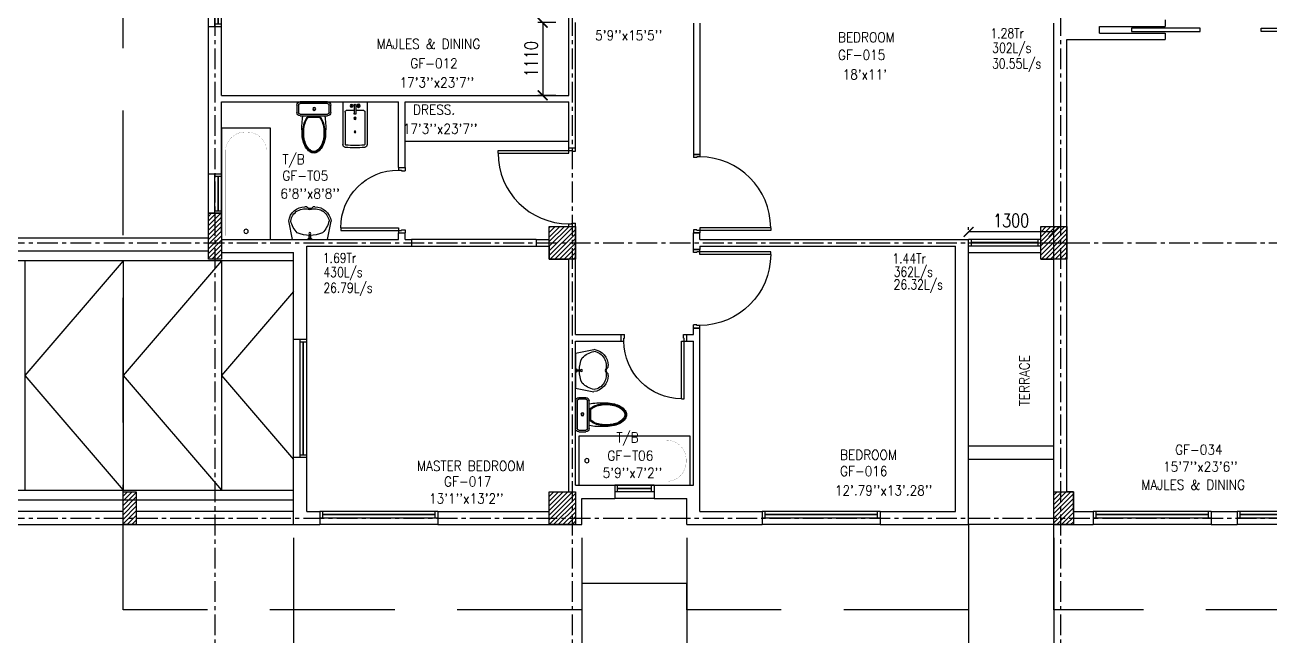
# Model space of a CAD drawing. Header units: millimetres. Extents: x -1288794 to 2153086, y -2701644 to -1428868.
# Drawn here: x 455159 to 474160, y -1510969 to -1501644 of the extents above; entities that cross this region are included whole.
import ezdxf

# ---------------------------------------------------------------- set-up
doc = ezdxf.new("R2010")
doc.units = ezdxf.units.MM
doc.header["$LTSCALE"] = 100
doc.header["$PDMODE"] = 34
doc.linetypes.add('CENTER', pattern=[50.8, 31.75, -6.35, 6.35, -6.35])
doc.linetypes.add('DASHED2', pattern=[9.525, 6.35, -3.175])
for name, color, linetype in [('A-ANNO-DIMS', 1, 'Continuous'), ('A-ANNO-TEXT', 8, 'Continuous'), ('A-AREA', 8, 'CENTER'), ('A-DOOR', 4, 'Continuous'), ('A-FLOR-OVHD', 4, 'DASHED2'), ('A-FLOR-PFIX', 8, 'Continuous'), ('A-FLOR-SPCL', 8, 'Continuous'), ('A-GLAZ', 5, 'Continuous'), ('A-GRID', 253, 'CENTER'), ('A-WALL-FULL', 8, 'Continuous'), ('AC-HLTEXT', 100, 'Continuous'), ('AC-SAD TEXT', 3, 'Continuous'), ('HATCH', 251, 'Continuous'), ('L-WALK', 8, 'Continuous'), ('S-COL- HACT.', 9, 'Continuous'), ('S-COL.', 8, 'Continuous')]:
    doc.layers.add(name, color=color, linetype=linetype)
doc.styles.add('ROMANS', font='romans.shx', dxfattribs={"width": 0.8})
doc.styles.add('SIMPLEX', font='simplex.shx', dxfattribs={"width": 0.8})
doc.dimstyles.new('100 of DIM2', dxfattribs={"dimscale": 0, "dimtxt": 200, "dimasz": 150, "dimexe": 75, "dimexo": 200, "dimgap": 75, "dimtad": 1, "dimdec": 0, "dimrnd": 5, "dimzin": 0, "dimdsep": 46, "dimtxsty": 'ROMANS', "dimblk": 'ARCHTICK', "dimcen": 100, "dimclrd": 94, "dimclre": 94, "dimclrt": 2, "dimadec": 0, "dimazin": 0, "dimtfac": 1, "dimtdec": 0, "dimtofl": 0, "dimtmove": 2, "dimatfit": 3, "dimldrblk": 'OPEN90', "dimfxl": 75, "dimtolj": 1, "dimtzin": 0, "dimarcsym": 0})
pattern_1 = [(45, (1580014.344, -1109556.65), (-35.355339, 35.355339), [])]

# ---------------------------------------------------------------- blocks, each defined once
blk = doc.blocks.new('W-180')
for p, q in [((1800, 100), (0, 100)), ((1800, 0), (0, 0)), ((40, 0), (40, 100)), ((1760, 100), (1760, 0))]:
    blk.add_line(p, q)
at = {"linetype": 'Continuous'}
for p, q in [((1760, 53), (40, 53)), ((1760, 47), (40, 47))]:
    blk.add_line(p, q, dxfattribs=at)
blk = doc.blocks.new('BIDET-1')
for p, q in [((175, 0), (-175, 0)), ((-185, -10), (-185, -649)), ((-150, -155), (-150, -649)), ((-15, -125), (-120, -125)), ((-39, -59), (-69, -59)), ((-54, -44), (-54, -74)), ((-15, -54), (-15, -174)), ((15, -54), (15, -174)), ((120, -125), (15, -125)), ((39, -59), (69, -59)), ((54, -44), (54, -74)), ((150, -155), (150, -649)), ((185, -10), (185, -649)), ((12, -250), (-12, -250)), ((-9, -259), (9, -241)), ((-9, -241), (9, -259)), ((0, -238), (0, -262))]:
    blk.add_line(p, q)
for centre, radius in [((-54, -59), 25), ((-54, -59), 20), ((-54, -59), 15.2), ((-54, -59), 10.2), ((54, -59), 20), ((54, -59), 15.2), ((54, -59), 10.2), ((0, -250), 17.5), ((0, -250), 12.5), ((0, -457), 12.5), ((0, -457), 10)]:
    blk.add_circle(centre, radius)
for centre, radius, start, end in [((-175, -10), 10, 90, 180), ((175, -10), 10, 0, 90), ((-120, -155), 30, 90, 180), ((0, -54), 20, 318.5904, 221.4096), ((0, -54), 15, 0, 180), ((0, -174), 15, 180, 0), ((120, -155), 30, 0, 90), ((-140, -649), 45, 180, 265.2062), ((-140, -649), 10, 180, 265.2062), ((0, 1020), 1720, 265.2062, 274.7938), ((0, 1020), 1685, 265.2062, 274.7938), ((140, -649), 10, 274.7938, 0), ((140, -649), 45, 274.7938, 0)]:
    blk.add_arc(centre, radius, start, end)
blk = doc.blocks.new('D-100-R1')
for p, q in [((-80, 980), (-80, 100)), ((-80, 980), (-40, 980)), ((-40, 980), (-40, 55)), ((-1000, 100), (-1000, 0)), ((-1000, 100), (-960, 100)), ((-960, 100), (-960, 55)), ((-960, 55), (-950, 55)), ((-950, 55), (-950, 0)), ((-80, 100), (0, 100)), ((-50, 55), (-50, 0)), ((-50, 55), (-40, 55)), ((-50, 0), (0, 0)), ((0, 100), (0, 0)), ((-1000, 0), (-950, 0))]:
    blk.add_line(p, q)
at = {"linetype": 'Continuous'}
blk.add_arc((-80, 100), 880, 90, 180, dxfattribs=at)
blk = doc.blocks.new('D-120-R1')
for p, q in [((-80, 1180), (-40, 1180)), ((-80, 1180), (-80, 100)), ((-40, 1180), (-40, 55)), ((-1200, 100), (-1160, 100)), ((-1200, 100), (-1200, 0)), ((-1160, 100), (-1160, 55)), ((-1160, 55), (-1150, 55)), ((-1150, 55), (-1150, 0)), ((-80, 100), (0, 100)), ((-50, 55), (-40, 55)), ((-50, 55), (-50, 0)), ((-50, 0), (0, 0)), ((0, 100), (0, 0)), ((-1200, 0), (-1150, 0))]:
    blk.add_line(p, q)
at = {"linetype": 'Continuous'}
blk.add_arc((-80, 100), 1080, 90, 180, dxfattribs=at)
blk = doc.blocks.new('WC-1')
for p, q in [((-210, 0), (210, 0)), ((-260, -160), (-260, -50)), ((-235, -160), (-235, -50)), ((-210, -25), (210, -25)), ((210, -185), (-210, -185)), ((235, -50), (235, -160)), ((260, -50), (260, -160)), ((210, -210), (-210, -210)), ((91, -223), (-91, -223)), ((86, -235), (-86, -235))]:
    blk.add_line(p, q)
for radius in [22.1, 17.1]:
    blk.add_circle((-6, -107), radius)
for centre, radius, start, end in [((-210, -50), 50, 90, 180), ((-210, -160), 50, 180, 270), ((-210, -50), 25, 90, 180), ((-210, -160), 25, 180, 270), ((210, -50), 50, 360, 90), ((210, -50), 25, 360, 90), ((210, -160), 25, 270, 360), ((210, -160), 50, 270, 360), ((722, -383), 904, 168.9529, 184.0632), ((352, -470), 520, 166.4766, 180), ((352, -470), 507, 166.4766, 180), ((178, -428), 341, 149.8586, 166.4766), ((178, -428), 328, 149.8586, 166.4766), ((69, -365), 214, 138.4152, 149.8586), ((69, -365), 201, 139.9943, 149.8586), ((-69, -365), 201, 30.1414, 40.0057), ((-69, -365), 214, 30.1414, 41.5848), ((-178, -428), 328, 13.5234, 30.1414), ((-178, -428), 341, 13.5234, 30.1414), ((-352, -470), 507, 360, 13.5234), ((-352, -470), 520, 360, 13.5234), ((352, -470), 532, 177.5541, 180), ((352, -470), 532, 180, 193.5234), ((352, -470), 520, 180, 193.5234), ((352, -470), 507, 180, 193.5234), ((-352, -470), 507, 346.4766, 360), ((-352, -470), 520, 346.4766, 360), ((-352, -470), 532, 346.4766, 360), ((-352, -470), 532, 360, 2.4459), ((178, -512), 353, 193.5234, 210.1414), ((178, -512), 341, 193.5234, 210.1414), ((178, -512), 328, 193.5234, 210.1414), ((69, -575), 226, 210.1414, 234.4972), ((69, -575), 214, 210.1414, 234.4972), ((69, -575), 201, 210.1414, 234.4972), ((0, -672), 108, 234.4972, 270), ((0, -672), 95.9, 234.4972, 270), ((0, -672), 83.4, 234.4972, 270), ((0, -672), 83.4, 270, 305.5028), ((0, -672), 95.9, 270, 305.5028), ((0, -672), 108, 270, 305.5028), ((-69, -575), 201, 305.5028, 329.8586), ((-69, -575), 214, 305.5028, 329.8586), ((-69, -575), 226, 305.5028, 329.8586), ((-178, -512), 328, 329.8586, 346.4766), ((-178, -512), 341, 329.8586, 346.4766), ((-178, -512), 353, 329.8586, 346.4766)]:
    blk.add_arc(centre, radius, start, end)
at = {"linetype": 'Continuous', "ltscale": 50}
blk.add_arc((-722, -383), 904, 355.9368, 11.0471, dxfattribs=at)
blk = doc.blocks.new('LAV-4')
for p, q in [((-266, 0), (-322, -283)), ((-266, 0), (268, 0)), ((268, 0), (324, -280)), ((-48, -500), (-75, -500)), ((75, -500), (50, -500))]:
    blk.add_line(p, q)
for points in [[(-25, 0), (-25, -18), (25, -18), (25, 0)], [(-9, -20), (-9, -57), (8, -57), (8, -20)]]:
    blk.add_lwpolyline(points, close=True)
blk.add_circle((0, -91), 15.4)
for centre, radius, start, end in [((74, -366), 375, 135.3333, 167.1432), ((0, -539), 477, 66.1261, 113.874), ((-74, -366), 375, 12.5199, 44.6667), ((-75, -250), 250, 187.6784, 270), ((-75, -250), 220, 188.5814, 289.9523), ((75, -250), 220, 250.0878, 350.8515), ((75, -250), 250, 270, 353.0121), ((1, -527), 55.9, 28.7827, 151.2173), ((50, -499), 0, 238.1883, 0)]:
    blk.add_arc(centre, radius, start, end)
blk = doc.blocks.new('BT-2')
blk.add_lwpolyline([(0, 750), (1700, 750), (1700, 0), (0, 0)], close=True)
at = {"const_width": 2}
blk.add_lwpolyline([(60, 690), (1340, 690, -0.414214), (1640, 390), (1640, 360, -0.414214), (1340, 60), (60, 60)], format="xyb", close=True, dxfattribs=at)
blk.add_circle((125, 375), 31.9)
blk = doc.blocks.new('W-60')
for p, q in [((600, 100), (0, 100)), ((600, 0), (0, 0)), ((40, 0), (40, 100)), ((560, 100), (560, 0))]:
    blk.add_line(p, q)
at = {"linetype": 'Continuous'}
for p, q in [((560, 53), (40, 53)), ((560, 47), (40, 47))]:
    blk.add_line(p, q, dxfattribs=at)
blk = doc.blocks.new('_ArchTick')
at = {"color": 0, "linetype": 'ByBlock', "const_width": 0.15}
blk.add_lwpolyline([(-0.5, -0.5), (0.5, 0.5)], dxfattribs=at)
blk = doc.blocks.new('*D57')
at = {"layer": 'A-ANNO-DIMS', "color": 94, "linetype": 'Continuous', "lineweight": -2, "ltscale": 3, "transparency": 16777216}
for p, q in [((470859, -1509469), (470859, -1512083)), ((483659, -1509469), (483659, -1512083)), ((483659, -1512008), (470859, -1512008))]:
    blk.add_line(p, q, dxfattribs=at)
at = {"layer": 'Defpoints', "color": 0, "linetype": 'Continuous', "ltscale": 3, "transparency": 16777216}
for p in [(470859, -1509269), (483659, -1509269), (470859, -1512008)]:
    blk.add_point(p, dxfattribs=at)
at = {"layer": 'A-ANNO-DIMS', "color": 94, "linetype": 'Continuous', "lineweight": -2, "ltscale": 3, "transparency": 16777216, "xscale": 150, "yscale": 150, "zscale": 150, "rotation": 180}
blk.add_blockref('_ArchTick', (470859, -1512008), dxfattribs=at)
at = {"layer": 'A-ANNO-DIMS', "color": 94, "linetype": 'Continuous', "lineweight": -2, "ltscale": 3, "transparency": 16777216, "xscale": 150, "yscale": 150, "zscale": 150}
blk.add_blockref('_ArchTick', (483659, -1512008), dxfattribs=at)
at = {"layer": 'A-ANNO-DIMS', "color": 2, "linetype": 'Continuous', "ltscale": 3, "transparency": 16777216, "insert": (477259, -1511833), "char_height": 200, "attachment_point": 5, "style": 'ROMANS'}
blk.add_mtext('\\A1;12800', dxfattribs=at)
blk = doc.blocks.new('_Open90')
at = {"color": 0, "linetype": 'ByBlock', "lineweight": -2}
for p, q in [((0, 0), (-1, 0)), ((-0.5, 0.5), (0, 0)), ((0, 0), (-0.5, -0.5))]:
    blk.add_line(p, q, dxfattribs=at)
blk = doc.blocks.new('*D58')
at = {"layer": 'A-ANNO-DIMS', "color": 94, "linetype": 'Continuous', "lineweight": -2, "ltscale": 3, "transparency": 16777216}
for p, q in [((469559, -1509469), (469559, -1512083)), ((470859, -1509469), (470859, -1512083)), ((470859, -1512008), (469559, -1512008))]:
    blk.add_line(p, q, dxfattribs=at)
at = {"layer": 'Defpoints', "color": 0, "linetype": 'Continuous', "ltscale": 3, "transparency": 16777216}
for p in [(469559, -1509269), (470859, -1509269), (469559, -1512008)]:
    blk.add_point(p, dxfattribs=at)
at = {"layer": 'A-ANNO-DIMS', "color": 94, "linetype": 'Continuous', "lineweight": -2, "ltscale": 3, "transparency": 16777216, "xscale": 150, "yscale": 150, "zscale": 150, "rotation": 180}
blk.add_blockref('_ArchTick', (469559, -1512008), dxfattribs=at)
at = {"layer": 'A-ANNO-DIMS', "color": 94, "linetype": 'Continuous', "lineweight": -2, "ltscale": 3, "transparency": 16777216, "xscale": 150, "yscale": 150, "zscale": 150}
blk.add_blockref('_ArchTick', (470859, -1512008), dxfattribs=at)
at = {"layer": 'A-ANNO-DIMS', "color": 2, "linetype": 'Continuous', "ltscale": 3, "transparency": 16777216, "insert": (470209, -1511833), "char_height": 200, "attachment_point": 5, "style": 'ROMANS'}
blk.add_mtext('\\A1;1300', dxfattribs=at)
blk = doc.blocks.new('*D59')
at = {"layer": 'A-ANNO-DIMS', "color": 94, "linetype": 'Continuous', "lineweight": -2, "ltscale": 3, "transparency": 16777216}
for p, q in [((465259, -1509469), (465259, -1512083)), ((469559, -1509469), (469559, -1512083)), ((469559, -1512008), (465259, -1512008))]:
    blk.add_line(p, q, dxfattribs=at)
at = {"layer": 'Defpoints', "color": 0, "linetype": 'Continuous', "ltscale": 3, "transparency": 16777216}
for p in [(465259, -1509269), (469559, -1509269), (465259, -1512008)]:
    blk.add_point(p, dxfattribs=at)
at = {"layer": 'A-ANNO-DIMS', "color": 94, "linetype": 'Continuous', "lineweight": -2, "ltscale": 3, "transparency": 16777216, "xscale": 150, "yscale": 150, "zscale": 150, "rotation": 180}
blk.add_blockref('_ArchTick', (465259, -1512008), dxfattribs=at)
at = {"layer": 'A-ANNO-DIMS', "color": 94, "linetype": 'Continuous', "lineweight": -2, "ltscale": 3, "transparency": 16777216, "xscale": 150, "yscale": 150, "zscale": 150}
blk.add_blockref('_ArchTick', (469559, -1512008), dxfattribs=at)
at = {"layer": 'A-ANNO-DIMS', "color": 2, "linetype": 'Continuous', "ltscale": 3, "transparency": 16777216, "insert": (467409, -1511833), "char_height": 200, "attachment_point": 5, "style": 'ROMANS'}
blk.add_mtext('\\A1;4300', dxfattribs=at)
blk = doc.blocks.new('*D60')
at = {"layer": 'A-ANNO-DIMS', "color": 94, "linetype": 'Continuous', "lineweight": -2, "ltscale": 3, "transparency": 16777216}
for p, q in [((463659, -1509469), (463659, -1512083)), ((465259, -1509469), (465259, -1512083)), ((465259, -1512008), (463659, -1512008))]:
    blk.add_line(p, q, dxfattribs=at)
at = {"layer": 'Defpoints', "color": 0, "linetype": 'Continuous', "ltscale": 3, "transparency": 16777216}
for p in [(463659, -1509269), (465259, -1509269), (463659, -1512008)]:
    blk.add_point(p, dxfattribs=at)
at = {"layer": 'A-ANNO-DIMS', "color": 94, "linetype": 'Continuous', "lineweight": -2, "ltscale": 3, "transparency": 16777216, "xscale": 150, "yscale": 150, "zscale": 150, "rotation": 180}
blk.add_blockref('_ArchTick', (463659, -1512008), dxfattribs=at)
at = {"layer": 'A-ANNO-DIMS', "color": 94, "linetype": 'Continuous', "lineweight": -2, "ltscale": 3, "transparency": 16777216, "xscale": 150, "yscale": 150, "zscale": 150}
blk.add_blockref('_ArchTick', (465259, -1512008), dxfattribs=at)
at = {"layer": 'A-ANNO-DIMS', "color": 2, "linetype": 'Continuous', "ltscale": 3, "transparency": 16777216, "insert": (464459, -1511833), "char_height": 200, "attachment_point": 5, "style": 'ROMANS'}
blk.add_mtext('\\A1;1600', dxfattribs=at)
blk = doc.blocks.new('*D61')
at = {"layer": 'A-ANNO-DIMS', "color": 94, "linetype": 'Continuous', "lineweight": -2, "ltscale": 3, "transparency": 16777216}
for p, q in [((459259, -1509469), (459259, -1512083)), ((463659, -1509469), (463659, -1512083)), ((463659, -1512008), (459259, -1512008))]:
    blk.add_line(p, q, dxfattribs=at)
at = {"layer": 'Defpoints', "color": 0, "linetype": 'Continuous', "ltscale": 3, "transparency": 16777216}
for p in [(459259, -1509269), (463659, -1509269), (459259, -1512008)]:
    blk.add_point(p, dxfattribs=at)
at = {"layer": 'A-ANNO-DIMS', "color": 94, "linetype": 'Continuous', "lineweight": -2, "ltscale": 3, "transparency": 16777216, "xscale": 150, "yscale": 150, "zscale": 150, "rotation": 180}
blk.add_blockref('_ArchTick', (459259, -1512008), dxfattribs=at)
at = {"layer": 'A-ANNO-DIMS', "color": 94, "linetype": 'Continuous', "lineweight": -2, "ltscale": 3, "transparency": 16777216, "xscale": 150, "yscale": 150, "zscale": 150}
blk.add_blockref('_ArchTick', (463659, -1512008), dxfattribs=at)
at = {"layer": 'A-ANNO-DIMS', "color": 2, "linetype": 'Continuous', "ltscale": 3, "transparency": 16777216, "insert": (461459, -1511833), "char_height": 200, "attachment_point": 5, "style": 'ROMANS'}
blk.add_mtext('\\A1;4400', dxfattribs=at)
blk = doc.blocks.new('*D62')
at = {"layer": 'A-ANNO-DIMS', "color": 94, "linetype": 'Continuous', "lineweight": -2, "ltscale": 3, "transparency": 16777216}
for p, q in [((450659, -1509469), (450659, -1512083)), ((459259, -1509469), (459259, -1512083)), ((459259, -1512008), (450659, -1512008))]:
    blk.add_line(p, q, dxfattribs=at)
at = {"layer": 'Defpoints', "color": 0, "linetype": 'Continuous', "ltscale": 3, "transparency": 16777216}
for p in [(450659, -1509269), (459259, -1509269), (450659, -1512008)]:
    blk.add_point(p, dxfattribs=at)
at = {"layer": 'A-ANNO-DIMS', "color": 94, "linetype": 'Continuous', "lineweight": -2, "ltscale": 3, "transparency": 16777216, "xscale": 150, "yscale": 150, "zscale": 150, "rotation": 180}
blk.add_blockref('_ArchTick', (450659, -1512008), dxfattribs=at)
at = {"layer": 'A-ANNO-DIMS', "color": 94, "linetype": 'Continuous', "lineweight": -2, "ltscale": 3, "transparency": 16777216, "xscale": 150, "yscale": 150, "zscale": 150}
blk.add_blockref('_ArchTick', (459259, -1512008), dxfattribs=at)
at = {"layer": 'A-ANNO-DIMS', "color": 2, "linetype": 'Continuous', "ltscale": 3, "transparency": 16777216, "insert": (454959, -1511833), "char_height": 200, "attachment_point": 5, "style": 'ROMANS'}
blk.add_mtext('\\A1;8600', dxfattribs=at)
blk = doc.blocks.new('*D107')
at = {"layer": 'AC-HLTEXT', "color": 94, "lineweight": -2, "transparency": 16777216}
for p, q in [((463259, -1501609), (462985, -1501609)), ((463060, -1501609), (463060, -1502719)), ((463259, -1502719), (462985, -1502719))]:
    blk.add_line(p, q, dxfattribs=at)
at = {"layer": 'Defpoints', "color": 0, "transparency": 16777216}
for p in [(463459, -1501609), (463060, -1502719), (463459, -1502719)]:
    blk.add_point(p, dxfattribs=at)
at = {"layer": 'AC-HLTEXT', "color": 94, "lineweight": -2, "transparency": 16777216, "xscale": 150, "yscale": 150, "zscale": 150}
for p, rotation in [((463060, -1501609), 90), ((463060, -1502719), 270)]:
    blk.add_blockref('_ArchTick', p, dxfattribs=dict(at, rotation=rotation))
at = {"layer": 'AC-HLTEXT', "color": 2, "transparency": 16777216, "insert": (462885, -1502164), "char_height": 200, "attachment_point": 5, "rotation": 90, "style": 'ROMANS'}
blk.add_mtext('\\A1;1110', dxfattribs=at)
blk = doc.blocks.new('*D111')
at = {"layer": 'AC-HLTEXT', "color": 94, "lineweight": -2, "transparency": 16777216}
for p, q in [((469559, -1504769), (469559, -1504728)), ((470859, -1504803), (469559, -1504803)), ((470859, -1504769), (470859, -1504728))]:
    blk.add_line(p, q, dxfattribs=at)
at = {"layer": 'Defpoints', "color": 0, "transparency": 16777216}
for p in [(469559, -1504803), (469559, -1504969), (470859, -1504969)]:
    blk.add_point(p, dxfattribs=at)
at = {"layer": 'AC-HLTEXT', "color": 94, "lineweight": -2, "transparency": 16777216, "xscale": 150, "yscale": 150, "zscale": 150, "rotation": 180}
blk.add_blockref('_ArchTick', (469559, -1504803), dxfattribs=at)
at = {"layer": 'AC-HLTEXT', "color": 94, "lineweight": -2, "transparency": 16777216, "xscale": 150, "yscale": 150, "zscale": 150}
blk.add_blockref('_ArchTick', (470859, -1504803), dxfattribs=at)
at = {"layer": 'AC-HLTEXT', "color": 2, "transparency": 16777216, "insert": (470209, -1504628), "char_height": 200, "attachment_point": 5, "style": 'ROMANS'}
blk.add_mtext('\\A1;1300', dxfattribs=at)

msp = doc.modelspace()

# ---------------------------------------------------------------- hatches: boundary and pattern name
at = {"layer": 'S-COL- HACT.', "linetype": 'Continuous', "ltscale": 3}
h = msp.add_hatch(dxfattribs=at)
h.set_pattern_fill('ANSI31', color=256, scale=400, style=0)
h.set_pattern_definition(pattern_1)
h.paths.add_polyline_path([(457959.2, -1505218.6), (457959.2, -1504518.6), (458159.2, -1504518.6), (458159.2, -1505218.6)])
h = msp.add_hatch(dxfattribs=at)
h.set_pattern_fill('ANSI31', color=256, scale=400, style=0)
h.set_pattern_definition(pattern_1)
h.paths.add_polyline_path([(463559.2, -1504718.6), (463559.2, -1505218.6), (463159.2, -1505218.6), (463159.2, -1504718.6)])
h = msp.add_hatch(dxfattribs=at)
h.set_pattern_fill('ANSI31', color=256, scale=400, style=0)
h.set_pattern_definition(pattern_1)
h.paths.add_polyline_path([(471059.2, -1504718.6), (471059.2, -1505218.6), (470659.2, -1505218.6), (470659.2, -1504718.6)])
h = msp.add_hatch(dxfattribs=at)
h.set_pattern_fill('ANSI31', color=256, scale=400, style=0)
h.set_pattern_definition(pattern_1)
h.paths.add_polyline_path([(456859.2, -1508768.6), (456859.2, -1509268.6), (456659.2, -1509268.6), (456659.2, -1508768.6)])
h = msp.add_hatch(dxfattribs=at)
h.set_pattern_fill('ANSI31', color=256, scale=400, style=0)
h.set_pattern_definition(pattern_1)
h.paths.add_polyline_path([(463559.2, -1508768.6), (463559.2, -1509268.6), (463159.2, -1509268.6), (463159.2, -1508768.6)])
h = msp.add_hatch(dxfattribs=at)
h.set_pattern_fill('ANSI31', color=256, scale=400, style=0)
h.set_pattern_definition([(45, (700554.35, -1509993.415), (-35.355339, 35.355339), [])])
h.paths.add_polyline_path([(471159.2, -1508768.6), (471159.2, -1509268.6), (470859.2, -1509268.6), (470859.2, -1508768.6)])

# ---------------------------------------------------------------- linework, layer by layer
at = {"layer": 'A-AREA', "linetype": 'Continuous', "ltscale": 3}
for p, q in [((450659.2, -1504893.6), (457959.2, -1504893.6)), ((457959.2, -1505093.6), (450659.2, -1505093.6)), ((456659.2, -1509068.6), (450659.2, -1509068.6)), ((459259.2, -1509068.6), (456859.2, -1509068.6)), ((450659.2, -1509268.6), (459259.2, -1509268.6))]:
    msp.add_line(p, q, dxfattribs=at)
at = {"layer": 'A-DOOR', "ltscale": 3}
for points in [[(472043.2, -1501693.6), (472043.2, -1501743.6), (473093.2, -1501743.6), (473093.2, -1501693.6), (472043.2, -1501693.6)], [(475075.2, -1501693.6), (475075.2, -1501743.6), (474025.2, -1501743.6), (474025.2, -1501693.6), (475075.2, -1501693.6)]]:
    msp.add_lwpolyline(points, dxfattribs=at)
at = {"layer": 'A-FLOR-OVHD', "linetype": 'Continuous', "ltscale": 3}
for p, q in [((462959.2, -1504918.6), (461059.2, -1504918.6)), ((461059.2, -1505018.6), (462959.2, -1505018.6))]:
    msp.add_line(p, q, dxfattribs=at)
at = {"layer": 'A-FLOR-OVHD', "ltscale": 3}
msp.add_lwpolyline([(483659.2, -1509268.6), (483659.2, -1510568.6), (470859.2, -1510568.6), (470859.2, -1509268.6), (469559.2, -1509268.6), (469559.2, -1510568.6), (465259.2, -1510568.6), (465259.2, -1510168.6), (463659.2, -1510168.6), (463659.2, -1510568.6), (456659.2, -1510568.6), (456659.2, -1500918.6), (455659.2, -1500918.6), (455659.2, -1496418.6)], dxfattribs=at)
msp.add_lwpolyline([(483659.2, -1509268.6), (483659.2, -1510568.6), (470859.2, -1510568.6), (470859.2, -1509268.6), (469559.2, -1509268.6), (469559.2, -1510568.6), (465259.2, -1510568.6), (465259.2, -1510168.6), (463659.2, -1510168.6), (463659.2, -1510568.6), (456659.2, -1510568.6), (456659.2, -1500918.6), (455659.2, -1500918.6), (455659.2, -1496418.6)], dxfattribs=at)
at = {"layer": 'A-FLOR-SPCL', "ltscale": 3}
for p, q in [((460959.2, -1503418.6), (463459.2, -1503418.6)), ((469559.2, -1508068.6), (470859.2, -1508068.6)), ((469559.2, -1508268.6), (470859.2, -1508268.6))]:
    msp.add_line(p, q, dxfattribs=at)
at = {"layer": 'A-GLAZ', "ltscale": 3}
for p, q in [((457959.2, -1501668.6), (457959.2, -1499868.6)), ((457959.2, -1504518.6), (457959.2, -1503918.6)), ((469559.2, -1505118.6), (470659.2, -1505118.6)), ((459259.2, -1508243.6), (459259.2, -1506443.6)), ((464759.2, -1508868.6), (464159.2, -1508868.6)), ((461459.2, -1509268.6), (459659.2, -1509268.6)), ((468209.2, -1509268.6), (466409.2, -1509268.6)), ((473259.2, -1509268.6), (471459.2, -1509268.6)), ((475459.2, -1509268.6), (473659.2, -1509268.6))]:
    msp.add_line(p, q, dxfattribs=at)
at = {"layer": 'A-GLAZ'}
for p, q in [((470659.2, -1504918.6), (469559.2, -1504918.6)), ((470659.2, -1505018.6), (469559.2, -1505018.6)), ((469599.2, -1504918.6), (469599.2, -1505018.6)), ((470619.2, -1505018.6), (470619.2, -1504918.6))]:
    msp.add_line(p, q, dxfattribs=at)
at = {"layer": 'A-GLAZ', "linetype": 'Continuous'}
for p, q in [((470619.2, -1504965.6), (469599.2, -1504965.6)), ((470619.2, -1504971.6), (469599.2, -1504971.6))]:
    msp.add_line(p, q, dxfattribs=at)
at = {"layer": 'A-GRID', "ltscale": 0.1}
for p, q in [((458059.2, -1466442.6), (458059.2, -1514577)), ((463509.2, -1466442.6), (463509.2, -1514577)), ((470959.2, -1466442.6), (470959.2, -1514577)), ((446201.9, -1504968.6), (489741.5, -1504968.6)), ((446201.9, -1509168.6), (489741.5, -1509168.6))]:
    msp.add_line(p, q, dxfattribs=at)
at = {"layer": 'A-WALL-FULL', "ltscale": 3}
for p, q in [((463459.2, -1502718.6), (463459.2, -1496818.6)), ((463559.2, -1503518.6), (463559.2, -1501608.6)), ((465359.2, -1501618.6), (465359.2, -1503618.6)), ((465459.2, -1501618.6), (465459.2, -1503618.6)), ((470859.2, -1504718.6), (470859.2, -1501618.6)), ((472559.2, -1501568.6), (472559.2, -1501668.6)), ((457959.2, -1502918.6), (457959.2, -1501668.6)), ((457959.2, -1501668.6), (458159.2, -1501668.6)), ((458159.2, -1502718.6), (458159.2, -1501668.6)), ((471559.2, -1501668.6), (472559.2, -1501668.6)), ((471559.2, -1501768.6), (471559.2, -1501668.6)), ((471559.2, -1501768.6), (472559.2, -1501768.6)), ((472559.2, -1501768.6), (472559.2, -1501868.6)), ((471059.2, -1501868.6), (472559.2, -1501868.6)), ((471059.2, -1508768.6), (471059.2, -1501868.6)), ((458159.2, -1502718.6), (463459.2, -1502718.6)), ((457959.2, -1502918.6), (457959.2, -1502918.6)), ((457959.2, -1503918.6), (457959.2, -1502918.6)), ((458159.2, -1502818.6), (460859.2, -1502818.6)), ((458159.2, -1503918.6), (458159.2, -1502818.6)), ((460859.2, -1503818.6), (460859.2, -1502818.6)), ((460959.2, -1503818.6), (460959.2, -1502818.6)), ((460959.2, -1502818.6), (463459.2, -1502818.6)), ((463459.2, -1503518.6), (463459.2, -1502818.6)), ((463459.2, -1503518.6), (463559.2, -1503518.6)), ((465359.2, -1503618.6), (465459.2, -1503618.6)), ((460859.2, -1503818.6), (460959.2, -1503818.6)), ((458159.2, -1503918.6), (457959.2, -1503918.6)), ((458159.2, -1504518.6), (457959.2, -1504518.6)), ((457959.2, -1505218.6), (457959.2, -1504518.6)), ((458159.2, -1504818.6), (458159.2, -1504518.6)), ((458159.2, -1504818.6), (458159.2, -1504518.6)), ((460859.2, -1504818.6), (460959.2, -1504818.6)), ((460859.2, -1504918.6), (460859.2, -1504818.6)), ((460959.2, -1504918.6), (460959.2, -1504818.6)), ((463459.2, -1504718.6), (463559.2, -1504718.6)), ((463559.2, -1506368.6), (463559.2, -1504718.6)), ((465359.2, -1504818.6), (465459.2, -1504818.6)), ((465359.2, -1505068.6), (465359.2, -1504818.6)), ((465459.2, -1504918.6), (465459.2, -1504818.6)), ((470659.2, -1504718.6), (470859.2, -1504718.6)), ((470659.2, -1505218.6), (470659.2, -1504718.6)), ((458159.2, -1504918.6), (460859.2, -1504918.6)), ((459459.2, -1505018.6), (461059.2, -1505018.6)), ((459459.2, -1506443.6), (459459.2, -1505018.6)), ((460959.2, -1504918.6), (461059.2, -1504918.6)), ((461059.2, -1504918.6), (461059.2, -1505018.6)), ((462959.2, -1504918.6), (463159.2, -1504918.6)), ((462959.2, -1504918.6), (462959.2, -1505018.6)), ((462959.2, -1505018.6), (463159.2, -1505018.6)), ((465459.2, -1504918.6), (469559.2, -1504918.6)), ((465459.2, -1505018.6), (469359.2, -1505018.6)), ((465459.2, -1505018.6), (465459.2, -1505068.6)), ((469359.2, -1509068.6), (469359.2, -1505018.6)), ((469559.2, -1505118.6), (469559.2, -1504918.6)), ((458159.2, -1505218.6), (457959.2, -1505218.6)), ((458159.2, -1505118.6), (459259.2, -1505118.6)), ((458159.2, -1505118.6), (458159.2, -1505218.6)), ((459259.2, -1506443.6), (459259.2, -1505118.6)), ((463459.2, -1508768.6), (463459.2, -1505218.6)), ((465359.2, -1505068.6), (465459.2, -1505068.6)), ((469559.2, -1505118.6), (469559.2, -1505118.6)), ((469559.2, -1509268.6), (469559.2, -1505118.6)), ((470659.2, -1505218.6), (470859.2, -1505218.6)), ((470859.2, -1509268.6), (470859.2, -1505218.6)), ((463559.2, -1506368.6), (464259.2, -1506368.6)), ((464259.2, -1506468.6), (464259.2, -1506368.6)), ((465259.2, -1506468.6), (465259.2, -1506368.6)), ((465259.2, -1506368.6), (465359.2, -1506368.6)), ((465359.2, -1506268.6), (465459.2, -1506268.6)), ((465359.2, -1506368.6), (465359.2, -1506268.6)), ((465459.2, -1509068.6), (465459.2, -1506268.6)), ((459459.2, -1506443.6), (459259.2, -1506443.6)), ((463559.2, -1506468.6), (464259.2, -1506468.6)), ((463559.2, -1508668.6), (463559.2, -1506468.6)), ((465259.2, -1506468.6), (465359.2, -1506468.6)), ((465359.2, -1508668.6), (465359.2, -1506468.6)), ((459259.2, -1509268.6), (459259.2, -1508243.6)), ((459459.2, -1508243.6), (459259.2, -1508243.6)), ((459459.2, -1509068.6), (459459.2, -1508243.6)), ((463559.2, -1508668.6), (464159.2, -1508668.6)), ((464159.2, -1508668.6), (464159.2, -1508868.6)), ((464759.2, -1508668.6), (465359.2, -1508668.6)), ((464759.2, -1508668.6), (464759.2, -1508868.6)), ((463659.2, -1509268.6), (463659.2, -1508868.6)), ((463659.2, -1508868.6), (464159.2, -1508868.6)), ((464759.2, -1508868.6), (465259.2, -1508868.6)), ((465259.2, -1509268.6), (465259.2, -1508868.6)), ((459459.2, -1509068.6), (459659.2, -1509068.6)), ((459659.2, -1509068.6), (459659.2, -1509268.6)), ((461459.2, -1509068.6), (463159.2, -1509068.6)), ((461459.2, -1509068.6), (461459.2, -1509268.6)), ((465459.2, -1509068.6), (466409.2, -1509068.6)), ((466409.2, -1509068.6), (466409.2, -1509268.6)), ((468209.2, -1509068.6), (469359.2, -1509068.6)), ((468209.2, -1509068.6), (468209.2, -1509268.6)), ((471159.2, -1509068.6), (471459.2, -1509068.6)), ((471459.2, -1509068.6), (471459.2, -1509268.6)), ((473259.2, -1509068.6), (473659.2, -1509068.6)), ((473259.2, -1509068.6), (473259.2, -1509268.6)), ((473659.2, -1509068.6), (473659.2, -1509268.6)), ((459259.2, -1509268.6), (459659.2, -1509268.6)), ((461459.2, -1509268.6), (463659.2, -1509268.6)), ((465259.2, -1509268.6), (466409.2, -1509268.6)), ((468209.2, -1509268.6), (469559.2, -1509268.6)), ((470859.2, -1509268.6), (471459.2, -1509268.6)), ((473259.2, -1509268.6), (473659.2, -1509268.6))]:
    msp.add_line(p, q, dxfattribs=at)
at = {"layer": 'A-WALL-FULL', "linetype": 'Continuous', "ltscale": 3}
for p, q in [((463159.2, -1504918.6), (463159.2, -1504718.6)), ((463159.2, -1504718.6), (463559.2, -1504718.6)), ((463159.2, -1505018.6), (463159.2, -1505218.6)), ((463159.2, -1505218.6), (463459.2, -1505218.6)), ((463159.2, -1509068.6), (463159.2, -1508768.6)), ((463159.2, -1508768.6), (463459.2, -1508768.6)), ((471159.2, -1508768.6), (471059.2, -1508768.6)), ((471159.2, -1509068.6), (471159.2, -1508768.6))]:
    msp.add_line(p, q, dxfattribs=at)
msp.add_lwpolyline([(456659.2, -1508768.6), (456859.2, -1508768.6), (456859.2, -1509268.6), (456659.2, -1509268.6)], close=True, dxfattribs=at)
at = {"layer": 'AC-HLTEXT'}
for p, q in [((470859.2, -1505218.6), (470859.2, -1504622)), ((470659.2, -1504968.6), (471346.4, -1504968.6))]:
    msp.add_line(p, q, dxfattribs=at)
at = {"layer": 'HATCH', "ltscale": 3}
for p, q in [((455159.2, -1505243.6), (455159.2, -1508743.6)), ((456659.2, -1505243.6), (456659.2, -1508743.6)), ((458159.2, -1505243.6), (458159.2, -1508743.6))]:
    msp.add_line(p, q, dxfattribs=at)
for points in [[(456659.2, -1505243.6), (455159.2, -1506993.6), (456659.2, -1508743.6)], [(458159.2, -1505243.6), (456659.2, -1506993.6), (458159.2, -1508743.6)], [(459259.2, -1505710.3), (458159.2, -1506993.6), (459259.2, -1508277)]]:
    msp.add_lwpolyline(points, dxfattribs=at)
at = {"layer": 'L-WALK', "ltscale": 3}
for p, q in [((457959.2, -1505093.6), (449659.2, -1505093.6)), ((459259.2, -1505243.6), (449659.2, -1505243.6)), ((453139.5, -1508743.6), (459259.2, -1508743.6)), ((459259.2, -1508893.6), (449659.2, -1508893.6))]:
    msp.add_line(p, q, dxfattribs=at)
at = {"layer": 'S-COL.', "linetype": 'Continuous', "ltscale": 3}
for points in [[(457959.2, -1505218.6), (457959.2, -1504518.6), (458159.2, -1504518.6), (458159.2, -1505218.6)], [(463559.2, -1504718.6), (463559.2, -1505218.6), (463159.2, -1505218.6), (463159.2, -1504718.6)], [(463559.2, -1504718.6), (463559.2, -1505218.6), (463159.2, -1505218.6), (463159.2, -1504718.6)], [(463559.2, -1504718.6), (463559.2, -1505218.6), (463159.2, -1505218.6), (463159.2, -1504718.6)], [(471059.2, -1504718.6), (471059.2, -1505218.6), (470659.2, -1505218.6), (470659.2, -1504718.6)], [(471059.2, -1504718.6), (471059.2, -1505218.6), (470659.2, -1505218.6), (470659.2, -1504718.6)], [(471059.2, -1504718.6), (471059.2, -1505218.6), (470659.2, -1505218.6), (470659.2, -1504718.6)], [(456859.2, -1508768.6), (456859.2, -1509268.6), (456659.2, -1509268.6), (456659.2, -1508768.6)], [(463559.2, -1508768.6), (463559.2, -1509268.6), (463159.2, -1509268.6), (463159.2, -1508768.6)], [(470859.2, -1509268.6), (470859.2, -1508768.6), (471159.2, -1508768.6), (471159.2, -1509268.6)], [(470859.2, -1509268.6), (470859.2, -1508768.6), (471159.2, -1508768.6), (471159.2, -1509268.6)], [(470859.2, -1509268.6), (470859.2, -1508768.6), (471159.2, -1508768.6), (471159.2, -1509268.6)], [(471159.2, -1508768.6), (471159.2, -1509268.6), (470859.2, -1509268.6), (470859.2, -1508768.6)]]:
    msp.add_lwpolyline(points, close=True, dxfattribs=at)

# ---------------------------------------------------------------- block references
at = {"layer": 'A-DOOR', "ltscale": 3}
for p, rotation in [((463559.2, -1503518.6), 90), ((465359.2, -1504818.6), 270)]:
    msp.add_blockref('D-120-R1', p, dxfattribs=dict(at, rotation=rotation))
at = {"layer": 'A-DOOR', "ltscale": 3, "xscale": -1}
for name, p, rotation in [('D-100-R1', (460959.2, -1504818.6), 90), ('D-120-R1', (465359.2, -1505068.6), 270), ('D-100-R1', (465259.2, -1506368.6), 180)]:
    msp.add_blockref(name, p, dxfattribs=dict(at, rotation=rotation))
at = {"layer": 'A-FLOR-PFIX', "ltscale": 3, "xscale": -1}
for name, p in [('WC-1', (459568, -1502818.6)), ('BIDET-1', (460196.2, -1502818.6))]:
    msp.add_blockref(name, p, dxfattribs=at)
for name, p, rotation in [('BT-2', (458159.2, -1504918.6), 270), ('LAV-4', (459507.5, -1504918.6), 180), ('LAV-4', (463559.2, -1506916.5), 90), ('WC-1', (463559.2, -1507591.6), 90), ('BT-2', (463609.2, -1507918.6), 180)]:
    msp.add_blockref(name, p, dxfattribs=dict(at, rotation=rotation))
at = {"layer": 'A-GLAZ', "ltscale": 3, "xscale": -1}
for name, p, rotation in [('W-180', (458159.2, -1499868.6), 90), ('W-60', (458159.2, -1503918.6), 90), ('W-180', (459459.2, -1506443.6), 90), ('W-60', (464159.2, -1508668.6), 180), ('W-180', (459659.2, -1509068.6), 180), ('W-180', (466409.2, -1509068.6), 180), ('W-180', (471459.2, -1509068.6), 180), ('W-180', (473659.2, -1509068.6), 180)]:
    msp.add_blockref(name, p, dxfattribs=dict(at, rotation=rotation))

# ---------------------------------------------------------------- texts
at = {"layer": 'A-ANNO-TEXT', "style": 'ROMANS', "width": 0.9}
for s, p in [("5'9''x15'5''", (463861.1, -1501878.8)), ('BEDROOM', (467565.3, -1501907.6)), ('MAJLES & DINING', (460524.6, -1502008.5)), ('GF-012', (461040.2, -1502304.7)), ('GF-015', (467565.3, -1502176.1)), ("18'x11'", (467637.4, -1502474.6)), ("17'3''x23'7''", (460876.3, -1502597.7)), ('DRESS.', (461082.9, -1503012)), ("17'3''x23'7''", (460926.3, -1503304.2)), ('T/B', (459087.9, -1503768.8)), ('GF-T05', (459087.9, -1504019.3)), ("6'8''x8'8''", (459057.3, -1504292.6)), ('T/B', (464183.8, -1508013.1)), ('GF-034', (472711.1, -1508199.5)), ('GF-T06', (464048.2, -1508290.7)), ('BEDROOM', (467597.8, -1508278.9)), ('MASTER BEDROOM', (461141.9, -1508447.5)), ("5'9''x7'2''", (463976.9, -1508552.7)), ('GF-016', (467597.8, -1508527.6)), ("15'7''x23'6''", (472526.9, -1508459.2)), ('GF-017', (461555.1, -1508685.7)), ('MAJLES & DINING', (472193.1, -1508735.4)), ("13'1''x13'2''", (461325.2, -1508945.9)), ("12'.79''x13'.28''", (467519.3, -1508821.9))]:
    msp.add_text(s, height=150, dxfattribs=at).set_placement(p)
msp.add_text('TERRACE', height=150, rotation=90, dxfattribs=at).set_placement((470486.1, -1507462.5))
at = {"layer": 'AC-SAD TEXT', "style": 'SIMPLEX', "width": 0.8}
for s, p in [('1.28Tr', (469893.6, -1501846.1)), ('302L/s', (469920.3, -1502069.1)), ('30.55L/s', (469917, -1502308.7)), ('1.69Tr', (459706.3, -1505274.7)), ('1.44Tr', (468397.8, -1505282.5)), ('430L/s', (459715.7, -1505490.8)), ('362L/s', (468417.1, -1505485.3)), ('26.79L/s', (459713.3, -1505730)), ('26.32L/s', (468415.2, -1505680.4))]:
    msp.add_text(s, height=150, dxfattribs=at).set_placement(p)

# ---------------------------------------------------------------- dimensions: what is measured, and where the dimension line sits
at = {"layer": 'A-ANNO-DIMS', "linetype": 'Continuous', "ltscale": 3}
for base, p1, p2, picture, middle in [((450659.2, -1512007.6), (459259.2, -1509268.6), (450659.2, -1509268.6), '*D62', (454959.2, -1511832.6)), ((459259.2, -1512007.6), (463659.2, -1509268.6), (459259.2, -1509268.6), '*D61', (461459.2, -1511832.6)), ((463659.2, -1512007.6), (465259.2, -1509268.6), (463659.2, -1509268.6), '*D60', (464459.2, -1511832.6)), ((465259.2, -1512007.6), (469559.2, -1509268.6), (465259.2, -1509268.6), '*D59', (467409.2, -1511832.6)), ((469559.2, -1512007.6), (470859.2, -1509268.6), (469559.2, -1509268.6), '*D58', (470209.2, -1511832.6)), ((470859.2, -1512007.6), (483659.2, -1509268.6), (470859.2, -1509268.6), '*D57', (477259.2, -1511832.6))]:
    dim = msp.add_linear_dim(base=base, p1=p1, p2=p2, dimstyle='100 of DIM2', override={"dimscale": 1}, dxfattribs=at)
    dim.commit()
    dim.dimension.update_dxf_attribs({"geometry": picture, "text_midpoint": middle})
at = {"layer": 'AC-HLTEXT'}
dim = msp.add_linear_dim(base=(463059.6, -1502718.6), p1=(463459.2, -1501608.6), p2=(463459.2, -1502718.6), angle=90, dimstyle='100 of DIM2', override={"dimscale": 1, "dimfxl": 0.2}, dxfattribs=at)
dim.commit()
dim.dimension.update_dxf_attribs({"geometry": '*D107', "text_midpoint": (462884.6, -1502163.6)})
dim = msp.add_linear_dim(base=(469559.2, -1504802.8), p1=(470859.2, -1504968.6), p2=(469559.2, -1504968.6), dimstyle='100 of DIM2', override={"dimscale": 1, "dimfxl": 0.2}, dxfattribs=at)
dim.commit()
dim.dimension.update_dxf_attribs({"geometry": '*D111', "text_midpoint": (470209.2, -1504627.8)})

doc.saveas('drawing.dxf')
